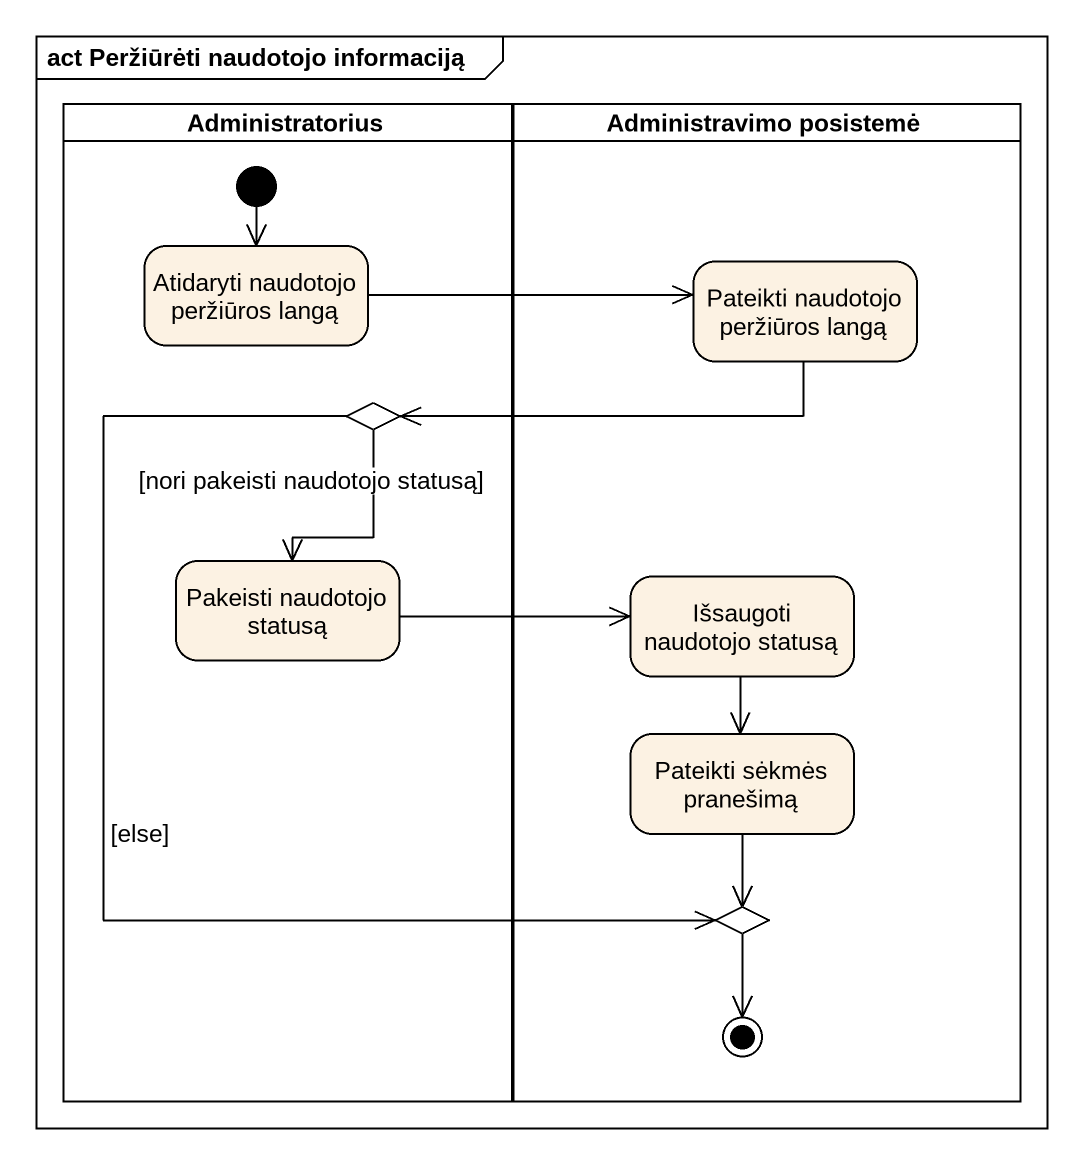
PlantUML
@startuml
mainframe act Peržiūrėti naudotojo informaciją
hide empty description
state Administratorius <<partition>> {
  state "Atidaryti naudotojo peržiūros langą" as Atidaryti_naudotojo
  state choice1 <<choice>>
  state "Pakeisti naudotojo statusą" as Pakeisti_naudotojo_statusą
  [*] --> Atidaryti_naudotojo
}
state "Administravimo posistemė" as Administravimo_posistemė <<partition>> {
  state "Pateikti naudotojo peržiūros langą" as Pateikti_naudotojo
  state "Išsaugoti naudotojo statusą" as Išsaugoti_naudotojo_statusą
  state "Pateikti sėkmės pranešimą" as Pateikti_sėkmės_pranešimą
  state choice2 <<choice>>
  choice2 --> [*]
}
Atidaryti_naudotojo -right-> Pateikti_naudotojo
Pateikti_naudotojo -left-> choice1
choice1 --> Pakeisti_naudotojo_statusą : [nori pakeisti naudotojo statusą]
choice1 --> choice2 : [else]
Pakeisti_naudotojo_statusą -right-> Išsaugoti_naudotojo_statusą
Išsaugoti_naudotojo_statusą --> Pateikti_sėkmės_pranešimą
Pateikti_sėkmės_pranešimą --> choice2
@enduml
